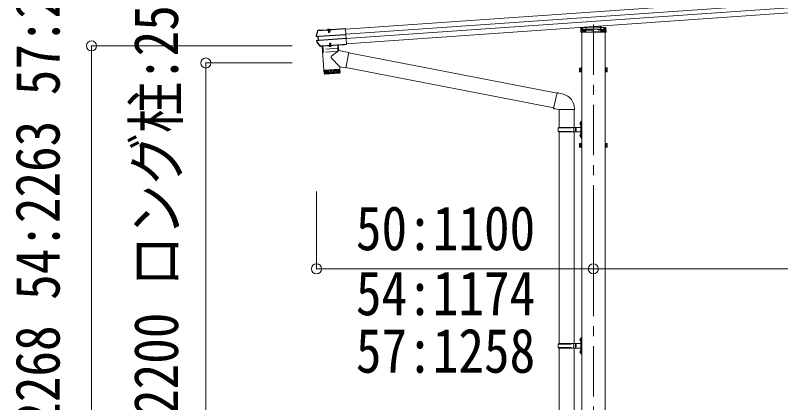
# Model space of a CAD drawing. Units: millimetres at full size, sheet at 1:40; details may follow other scales. Extents: x -11243 to 11243, y -7760 to 7760.
# Drawn here: x 799 to 3840, y -2683 to -1142 of the extents above; entities that cross this region are included whole.
import ezdxf
from ezdxf.enums import TextEntityAlignment as Align

# ---------------------------------------------------------------- set-up
doc = ezdxf.new("R2010")
doc.units = ezdxf.units.MM
doc.header["$LTSCALE"] = 40
doc.header["$PDMODE"] = 32
doc.header["$PDSIZE"] = 40
doc.linetypes.add('CHAIN1', pattern=[8, 5, -1, 1, -1])
doc.linetypes.add('DASHED1', pattern=[1.8, 1.2, -0.6])
for name, color, linetype, lineweight in [('0-1_本体', 5, 'CHAIN1', 9), ('0-3_ELV2', 4, 'Continuous', 9), ('0-6_OTH_LINE', 6, 'Continuous', 9), ('0-9_OUTLINE', 7, 'Continuous', 9), ('0-E_DET2', 7, 'Continuous', 18)]:
    doc.layers.add(name, color=color, linetype=linetype, lineweight=lineweight)
doc.styles.add('ＭＳ ゴシック', font='')
doc.styles.get('ＭＳ ゴシック').set_extended_font_data('MS Gothic')

msp = doc.modelspace()

# ---------------------------------------------------------------- linework, layer by layer
at = {"layer": '0-1_本体'}
msp.add_line((3096.08, -1178.38), (3096.08, -3577.66), dxfattribs=at)
at = {"layer": '0-3_ELV2'}
for p, q in [((6973.29, -857.39), (2110.73, -1197.41)), ((6974.71, -877.7), (2112.15, -1217.73)), ((6975.92, -894.94), (2113.36, -1234.96)), ((6977.34, -915.25), (2114.78, -1255.27)), ((3125.9, -1184.6), (3126.18, -1189.23)), ((2002.37, -1201.8), (2002.18, -1201.94)), ((2002.18, -1201.94), (2002.29, -1203.41)), ((2002.29, -1203.41), (2002.41, -1203.33)), ((2002.61, -1201.78), (2002.37, -1201.8)), ((2002.48, -1203.29), (2002.37, -1201.8)), ((2002.41, -1203.33), (2002.48, -1203.29)), ((2002.48, -1203.29), (2038.09, -1200.8)), ((2002.61, -1201.78), (2037.99, -1199.3)), ((2036.8, -1201.01), (2036.94, -1202.98)), ((2053.9, -1201.79), (2036.94, -1202.98)), ((2038.09, -1200.8), (2037.99, -1199.3)), ((2038.23, -1200.1), (2037.99, -1199.3)), ((2038.16, -1201.39), (2038.13, -1200.92)), ((2052.47, -1200.39), (2038.16, -1201.39)), ((2052.22, -1199.25), (2038.25, -1200.23)), ((2038.25, -1200.23), (2038.33, -1201.37)), ((2039.38, -1200.15), (2039.37, -1199.95)), ((2050.65, -1199.91), (2039.97, -1200.66)), ((2042.32, -1201.1), (2042.43, -1202.59)), ((2042.91, -1201.85), (2043.05, -1201.34)), ((2042.91, -1201.85), (2047.9, -1201.51)), ((2042.91, -1201.85), (2043.39, -1208.74)), ((2043.34, -1201.82), (2043.25, -1201.33)), ((2043.34, -1201.82), (2043.89, -1209.62)), ((2043.39, -1208.74), (2048.38, -1208.39)), ((2047.47, -1201.54), (2047.49, -1201.03)), ((2047.47, -1201.54), (2048.01, -1209.34)), ((2047.9, -1201.51), (2047.7, -1201.02)), ((2047.7, -1210.14), (2048.38, -1208.39)), ((2047.9, -1201.51), (2048.38, -1208.39)), ((2048.41, -1202.17), (2048.31, -1200.68)), ((2049.96, -1200.86), (2049.9, -1199.96)), ((2051.16, -1199.33), (2051.14, -1199.13)), ((2052.35, -1198.3), (2052.22, -1199.12)), ((2052.22, -1199.25), (2052.3, -1200.4)), ((2052.35, -1198.3), (2110.51, -1194.23)), ((2052.46, -1199.8), (2052.35, -1198.3)), ((2052.44, -1199.92), (2052.46, -1199.8)), ((2053.76, -1199.83), (2052.44, -1199.92)), ((2052.44, -1199.92), (2052.47, -1200.39)), ((2052.46, -1199.8), (2110.61, -1195.73)), ((2053.76, -1199.83), (2053.9, -1201.79)), ((2110.51, -1194.23), (2115.02, -1258.67)), ((3047.14, -1199.02), (3096.08, -1195.6)), ((3047.66, -1190.51), (3096.08, -1187.13)), ((3049.58, -4031.8), (3049.58, -1209.53)), ((3096.08, -1187.13), (3144.49, -1190.51)), ((3096.08, -1187.13), (3096.08, -1188.07)), ((3096.08, -1195.6), (3145.01, -1199.02)), ((3096.08, -1195.6), (3096.08, -1196.54)), ((3142.58, -4031.8), (3142.58, -1209.53)), ((3145.42, -1191.45), (3146.53, -1209.53)), ((2001.24, -1227.18), (1996.49, -1226.61)), ((2002.66, -1225.84), (1996.67, -1225.12)), ((1998.01, -1243.74), (2003.8, -1242.17)), ((2002.16, -1227.12), (2001.24, -1227.18)), ((2003.13, -1240.98), (2002.21, -1241.05)), ((2003.57, -1225.78), (2002.66, -1225.84)), ((2003.8, -1242.17), (2002.66, -1225.84)), ((2002.88, -1227.18), (2003.41, -1227.14)), ((2004.71, -1242.11), (2003.8, -1242.17)), ((2004.35, -1240.79), (2003.82, -1240.83)), ((2004.18, -1225.79), (2003.95, -1225.81)), ((2112.19, -1218.19), (2005.06, -1225.68)), ((2005.06, -1242.03), (2005.29, -1242.01)), ((2005.15, -1226.91), (2112.27, -1219.42)), ((2006.12, -1240.78), (2113.24, -1233.28)), ((2006.2, -1242.01), (2113.33, -1234.52)), ((2011.24, -1264.42), (2011.96, -1264.37)), ((2011.61, -1265.9), (2012.07, -1265.87)), ((2011.96, -1264.37), (2012.07, -1265.87)), ((2018.23, -1265.07), (2012.24, -1265.49)), ((2018.12, -1263.57), (2018.23, -1265.07)), ((2018.22, -1264.53), (2018.23, -1264.53)), ((2018.45, -1265.43), (2018.23, -1265.07)), ((2018.35, -1263.93), (2099.75, -1258.23)), ((2018.35, -1263.93), (2018.45, -1265.43)), ((2018.45, -1265.43), (2099.85, -1259.73)), ((2018.79, -1265.39), (2082.63, -1260.93)), ((2044.84, -1263.82), (2044.82, -1263.57)), ((2056.61, -1263), (2044.84, -1263.82)), ((2048.31, -1253.3), (2047.63, -1255.06)), ((2052.62, -1254.71), (2047.63, -1255.06)), ((2047.97, -1259.86), (2047.63, -1255.06)), ((2048.4, -1259.73), (2048, -1254.11)), ((2051.71, -1253.07), (2048.31, -1253.3)), ((2052.62, -1254.71), (2051.71, -1253.07)), ((2052.52, -1259.44), (2052.13, -1253.82)), ((2052.96, -1259.51), (2052.62, -1254.71)), ((2056.61, -1263), (2056.59, -1262.75)), ((2099.75, -1258.23), (2099.85, -1259.73)), ((2100.03, -1259.35), (2099.85, -1259.73)), ((2099.92, -1257.85), (2100.03, -1259.35)), ((2106.01, -1258.93), (2100.03, -1259.35)), ((2105.91, -1257.44), (2106.01, -1258.93)), ((2106.24, -1259.29), (2106.01, -1258.93)), ((2106.13, -1257.79), (2114.91, -1257.17)), ((2106.13, -1257.79), (2106.24, -1259.29)), ((2106.24, -1259.29), (2115.02, -1258.67)), ((2107.43, -1257.7), (2107.53, -1259.2)), ((2107.51, -1258.8), (2114.99, -1258.28)), ((3040.88, -1352.8), (3041.46, -1351.8)), ((3040.88, -1352.8), (3040.88, -1365.8)), ((3040.88, -1365.8), (3041.46, -1366.81)), ((3046.38, -1351.8), (3041.46, -1351.8)), ((3046.38, -1355.55), (3041.46, -1355.55)), ((3046.38, -1363.06), (3041.46, -1363.06)), ((3046.38, -1366.81), (3041.46, -1366.81)), ((3046.37, -1359.6), (3047.98, -1359.6)), ((3046.38, -1351.6), (3046.38, -1366.61)), ((3047.98, -1352.05), (3046.38, -1352.05)), ((3046.38, -1358.6), (3047.98, -1358.6)), ((3046.38, -1366.15), (3047.98, -1366.15)), ((3144.18, -1352.05), (3145.78, -1352.05)), ((3145.78, -1358.6), (3144.18, -1358.6)), ((3145.79, -1359.6), (3144.18, -1359.6)), ((3145.78, -1366.15), (3144.18, -1366.15)), ((3145.78, -1351.6), (3145.78, -1366.61)), ((3145.78, -1351.6), (3150.7, -1351.6)), ((3145.78, -1355.35), (3150.7, -1355.35)), ((3145.78, -1362.86), (3150.7, -1362.86)), ((3145.78, -1366.61), (3150.7, -1366.61)), ((3151.28, -1352.6), (3150.7, -1351.6)), ((3151.28, -1365.6), (3150.7, -1366.61)), ((3151.28, -1352.6), (3151.28, -1365.6)), ((3040.88, -1652.8), (3041.46, -1651.8)), ((3040.88, -1652.8), (3040.88, -1665.8)), ((3040.88, -1665.8), (3041.46, -1666.81)), ((3046.38, -1651.8), (3041.46, -1651.8)), ((3046.38, -1655.55), (3041.46, -1655.55)), ((3046.38, -1663.06), (3041.46, -1663.06)), ((3046.38, -1666.81), (3041.46, -1666.81)), ((3046.37, -1659.6), (3047.98, -1659.6)), ((3046.38, -1651.6), (3046.38, -1666.61)), ((3047.98, -1652.05), (3046.38, -1652.05)), ((3046.38, -1658.6), (3047.98, -1658.6)), ((3046.38, -1666.15), (3047.98, -1666.15)), ((3144.18, -1652.05), (3145.78, -1652.05)), ((3145.78, -1658.6), (3144.18, -1658.6)), ((3145.79, -1659.6), (3144.18, -1659.6)), ((3145.78, -1666.15), (3144.18, -1666.15)), ((3145.78, -1651.6), (3145.78, -1666.61)), ((3145.78, -1651.6), (3150.7, -1651.6)), ((3145.78, -1655.35), (3150.7, -1655.35)), ((3145.78, -1662.86), (3150.7, -1662.86)), ((3145.78, -1666.61), (3150.7, -1666.61)), ((3151.28, -1652.6), (3150.7, -1651.6)), ((3151.28, -1665.6), (3150.7, -1666.61)), ((3151.28, -1652.6), (3151.28, -1665.6))]:
    msp.add_line(p, q, dxfattribs=at)
at = {"layer": '0-3_ELV2', "linetype": 'DASHED1'}
for p, q in [((3123.9, -1184.73), (3125.42, -1209.53)), ((2040.59, -1200.04), (2040.52, -1200.29)), ((2040.64, -1199.51), (2049.82, -1198.86)), ((2040.72, -1200.6), (2040.64, -1199.51)), ((2042.71, -1197.13), (2044.11, -1199.5)), ((2043.05, -1201.34), (2043.15, -1200.95)), ((2043.15, -1200.95), (2043.07, -1199.84)), ((2043.23, -1201.33), (2043.09, -1199.34)), ((2043.25, -1201.33), (2043.13, -1200.74)), ((2045.29, -1200.03), (2044.11, -1199.5)), ((2045.29, -1200.03), (2046.39, -1199.34)), ((2047.44, -1196.8), (2046.39, -1199.34)), ((2047.52, -1201.03), (2047.38, -1199.04)), ((2047.54, -1200.64), (2047.46, -1199.53)), ((2047.49, -1201.03), (2047.52, -1200.43)), ((2047.7, -1201.02), (2047.54, -1200.64)), ((2049.9, -1199.96), (2049.82, -1198.86)), ((2049.95, -1199.38), (2050.05, -1199.62)), ((3047.21, -1199.03), (3144.95, -1199.03)), ((3049.68, -1192.38), (3048.63, -1209.53)), ((3049.1, -1201.83), (3054.08, -1201.83)), ((3049.15, -1201.03), (3143, -1201.03)), ((3096.08, -1197.6), (3049.16, -1200.88)), ((3096.08, -1189.13), (3049.68, -1192.38)), ((3052.88, -1192.16), (3052.88, -1205.8)), ((3052.88, -1205.8), (3053.88, -1207.53)), ((3138.28, -1207.53), (3053.88, -1207.53)), ((3054.08, -1192.07), (3054.08, -1207.53)), ((3055.58, -1200.44), (3055.58, -1207.53)), ((3058.68, -1201.03), (3058.68, -1207.53)), ((3058.81, -1201.03), (3058.81, -1207.53)), ((3059.08, -1200.19), (3059.08, -1207.53)), ((3059.08, -1205.8), (3062.08, -1205.8)), ((3062.08, -1199.98), (3062.08, -1207.53)), ((3065.32, -1199.97), (3066.01, -1188.78)), ((3068.02, -1188.64), (3066.74, -1209.53)), ((3070.08, -1199.03), (3070.08, -1201.03)), ((3074.58, -1201.83), (3074.58, -1199.11)), ((3076.08, -1201.83), (3074.58, -1201.83)), ((3076.08, -1199), (3076.08, -1201.83)), ((3142.47, -1192.38), (3096.08, -1189.13)), ((3142.99, -1200.88), (3096.08, -1197.6)), ((3116.08, -1201.83), (3116.08, -1199)), ((3116.08, -1201.83), (3117.58, -1201.83)), ((3117.58, -1199.11), (3117.58, -1201.83)), ((3122.08, -1201.03), (3122.08, -1199.03)), ((3126.18, -1189.23), (3126.84, -1199.97)), ((3130.08, -1199.98), (3130.08, -1207.53)), ((3130.08, -1205.8), (3133.08, -1205.8)), ((3133.08, -1200.19), (3133.08, -1207.53)), ((3133.35, -1201.03), (3133.35, -1207.53)), ((3133.48, -1201.03), (3133.48, -1207.53)), ((3136.58, -1200.44), (3136.58, -1207.53)), ((3138.08, -1192.07), (3138.08, -1207.53)), ((3138.08, -1201.83), (3143.05, -1201.83)), ((3138.28, -1207.53), (3139.28, -1205.8)), ((3139.28, -1192.16), (3139.28, -1205.8)), ((3143.52, -1209.53), (3142.47, -1192.38)), ((2048.39, -1265.91), (2049.56, -1263.11)), ((2050.66, -1262.42), (2049.56, -1263.11)), ((2050.66, -1262.42), (2051.84, -1262.95)), ((2053.38, -1265.56), (2051.84, -1262.95))]:
    msp.add_line(p, q, dxfattribs=at)
at = {"layer": '0-3_ELV2'}
for points in [[(1995.58, -1223.48), (1998.4, -1213.82), (2001.41, -1204.21)], [(2038.09, -1200.8), (2038.13, -1200.92), (2036.8, -1201.01)], [(2049.96, -1200.86), (2040.78, -1201.5), (2040.72, -1200.6)], [(2043.39, -1208.74), (2044.31, -1210.38), (2047.7, -1210.14)], [(3146.53, -1209.53), (3045.63, -1209.53), (3046.73, -1191.45)], [(2010.2, -1263.94), (2003.64, -1254.91), (1997.28, -1245.73)], [(1997.62, -1242.29), (2002.21, -1241.05), (2001.24, -1227.18)], [(2018.35, -1263.93), (2018.12, -1263.57), (2012.14, -1263.99), (2011.96, -1264.37)], [(2012.14, -1263.99), (2012.24, -1265.49), (2012.07, -1265.87)], [(2083.06, -1259.9), (2082.99, -1258.9), (2018.15, -1263.43), (2018.22, -1264.43)], [(2106.13, -1257.79), (2105.91, -1257.44), (2099.92, -1257.85), (2099.75, -1258.23)], [(3049.58, -1350.6), (3047.98, -1350.6), (3047.98, -1367.6), (3049.58, -1367.6)], [(3142.58, -1350.6), (3144.18, -1350.6), (3144.18, -1367.6), (3142.58, -1367.6)], [(3049.58, -1650.6), (3047.98, -1650.6), (3047.98, -1667.6), (3049.58, -1667.6)], [(3142.58, -1650.6), (3144.18, -1650.6), (3144.18, -1667.6), (3142.58, -1667.6)]]:
    msp.add_lwpolyline(points, dxfattribs=at)
for centre, radius, start, end in [((2477.43, -1358.81), 502, 162.04537, 164.31277), ((2002.91, -1205.04), 3.19, 103.22631, 162.05142), ((2002.55, -1204.58), 1.2, 102.71221, 162.01357), ((2039.92, -1199.91), 0.55, 142.43917, 184), ((2039.93, -1200.11), 0.545, 184, 274), ((2045.59, -1204.27), 7.7, 45.56083, 142.43917), ((2050.61, -1199.37), 0.545, 274, 4), ((2050.59, -1199.17), 0.55, 4, 45.56083), ((3047.21, -1200.02), 1, 94, 176.5), ((3047.73, -1191.51), 1, 94, 176.5), ((3144.42, -1191.51), 1, 3.5, 86), ((3144.94, -1200.02), 1, 3.5, 86), ((1996.83, -1223.83), 2.8, 164.31277, 263.16971), ((1996.83, -1223.83), 1.3, 164.24366, 263.03582), ((1998.35, -1245), 2.8, 105.16971, 214.06629), ((2411.88, -965.37), 502, 214.06629, 216.59248), ((1998.35, -1245), 1.3, 105.30295, 214.13631), ((2011.39, -1262.72), 3.19, 216.58984, 274.01289), ((2011.16, -1263.23), 1.2, 216.62025, 274.01295), ((2019.21, -1264.36), 1, 184, 274), ((2050.38, -1258.47), 7.7, 223.98312, 324.01688), ((2082.06, -1259.97), 1, 274, 4), ((3044.2, -1353.67), 3.32, 145.61575, 214.38425), ((3053.3, -1359.3), 12.42, 162.41205, 197.58795), ((3044.2, -1364.93), 3.32, 145.61575, 214.38425), ((3147.96, -1353.47), 3.32, 325.61575, 34.38425), ((3138.86, -1359.1), 12.42, 342.41205, 17.58795), ((3147.96, -1364.73), 3.32, 325.61575, 34.38425), ((3044.2, -1653.67), 3.32, 145.61575, 214.38425), ((3053.3, -1659.3), 12.42, 162.41205, 197.58795), ((3044.2, -1664.93), 3.32, 145.61575, 214.38425), ((3147.96, -1653.47), 3.32, 325.61575, 34.38425), ((3138.86, -1659.1), 12.42, 342.41205, 17.58795), ((3147.96, -1664.73), 3.32, 325.61575, 34.38425)]:
    msp.add_arc(centre, radius, start, end, dxfattribs=at)
at = {"layer": '0-3_ELV2', "linetype": 'DASHED1'}
for centre, radius, start, end in [((2040.04, -1200.15), 0.5, 274, 344), ((2041.36, -1200.26), 0.8, 94, 164), ((2042.57, -1199.87), 0.5, 4, 94), ((2047.96, -1199.5), 0.5, 94, 184), ((2049.22, -1199.71), 0.8, 24, 94), ((2050.51, -1199.42), 0.5, 204, 274), ((3047.21, -1200.03), 1, 90, 176.5), ((3144.95, -1200.03), 1, 3.5, 90)]:
    msp.add_arc(centre, radius, start, end, dxfattribs=at)
at = {"layer": '0-3_ELV2'}
for centre, major_axis, ratio, start_param, end_param in [((2038.45, -1203.28), (-0.22, 3.19), 0.014286, 5.9883828, 6.2220988), ((2052.45, -1202.31), (-0.22, 3.19), 0.014286, 0.0610865, 0.2948025), ((2005.19, -1227.48), (3.03, -0.36), 0.014525, 2.4375911, 3.0658321), ((2006.08, -1240.18), (2.95, 0.8), 0.014957, 3.2171785, 3.8372566), ((2005.19, -1227.49), (2.99, 0.21), 0.19438, 1.5707963, 2.1939282), ((2005.08, -1225.96), (1.52, -0.18), 0.014525, 2.4126357, 3.0658321), ((2005.08, -1225.97), (1.5, 0.1), 0.19438, 1.5707963, 2.2034964), ((2006.08, -1240.19), (2.99, 0.21), 0.19438, 4.0848352, 4.712389), ((2006.18, -1241.71), (1.48, 0.4), 0.014957, 3.2171785, 3.8435615), ((2006.18, -1241.72), (1.5, 0.1), 0.19438, 4.0561004, 4.712389)]:
    msp.add_ellipse(centre, major_axis=major_axis, ratio=ratio, start_param=start_param, end_param=end_param, dxfattribs=at)
at = {"layer": '0-6_OTH_LINE'}
for p, q in [((1996.03, -2150.76), (1996.03, -1842.41)), ((3095.98, -2150.76), (3095.98, -1842.41)), ((1996.03, -2150.76), (3095.98, -2150.76)), ((3095.98, -2150.76), (5995.98, -2150.76))]:
    msp.add_line(p, q, dxfattribs=at)
for p in [(1996.03, -2150.76), (3095.98, -2150.76)]:
    msp.add_point(p, dxfattribs=at)
at = {"layer": '0-9_OUTLINE'}
for p, q in [((2018.72, -1265.4), (2025.35, -1360.17)), ((2082.56, -1260.93), (2084.02, -1281.74)), ((2084.02, -1281.74), (2055.72, -1305.2)), ((2124.77, -1289.66), (2084.02, -1281.74)), ((2124.77, -1289.66), (2112.72, -1351.7)), ((2952.15, -1452.12), (2124.47, -1291.24)), ((2088.58, -1347.01), (2055.31, -1312.52)), ((2025.35, -1360.17), (2089.19, -1355.7)), ((2089.26, -1356.7), (2025.42, -1361.16)), ((2025.42, -1361.16), (2026.55, -1374.17)), ((2027.13, -1375.7), (2026.11, -1361.12)), ((2027.34, -1361.03), (2028.39, -1375.99)), ((2030.2, -1375.87), (2029.15, -1360.9)), ((2029.84, -1359.85), (2029.92, -1360.85)), ((2031.51, -1360.74), (2032.56, -1375.7)), ((2035.42, -1375.5), (2034.38, -1360.54)), ((2038.73, -1375.27), (2037.69, -1360.31)), ((2041.38, -1360.05), (2042.42, -1375.01)), ((2045.38, -1359.77), (2046.43, -1374.73)), ((2049.62, -1359.47), (2050.66, -1374.44)), ((2054, -1359.17), (2055.05, -1374.13)), ((2058.45, -1358.85), (2059.5, -1373.82)), ((2062.88, -1358.54), (2063.93, -1373.51)), ((2067.2, -1358.24), (2068.25, -1373.21)), ((2071.33, -1357.95), (2072.38, -1372.92)), ((2075.19, -1357.68), (2076.24, -1372.65)), ((2078.7, -1357.44), (2079.74, -1372.4)), ((2081.79, -1357.22), (2082.84, -1372.19)), ((2084.41, -1357.04), (2085.46, -1372)), ((2084.7, -1356.02), (2084.75, -1357.02)), ((2086.5, -1356.89), (2087.55, -1371.86)), ((2088.02, -1356.79), (2089.07, -1371.75)), ((2088.58, -1347.01), (2089.19, -1355.7)), ((2088.58, -1347.01), (2112.72, -1351.7)), ((2089.94, -1369.74), (2089.26, -1356.7)), ((2938.55, -1510.6), (2113.02, -1350.13)), ((2026.55, -1374.12), (2089.94, -1369.68)), ((2087.16, -1372.89), (2029.75, -1376.9)), ((2952.51, -1450.56), (2938.15, -1512.31)), ((2952.51, -1450.56), (2976.83, -1456.37)), ((2938.15, -1512.31), (2958.24, -1516.86)), ((2938.15, -1512.31), (2942.15, -1514.99)), ((2943.03, -1513.42), (2942.15, -1514.99)), ((2958.24, -1516.86), (3020.97, -1516.86)), ((2959.6, -1516.86), (2959.6, -1587.86)), ((3019.6, -1516.86), (3019.6, -1587.86)), ((3020.97, -1512.69), (3020.97, -1516.86)), ((3043.28, -1570.71), (3045.32, -1571.71)), ((3044.55, -1568.71), (3045.18, -1568.71)), ((3044.55, -1568.71), (3044.55, -1577.01)), ((3044.55, -1577.01), (3045.18, -1577.01)), ((3045.18, -1568.71), (3045.58, -1569.11)), ((3045.32, -1571.71), (3045.93, -1572.86)), ((3045.58, -1564.86), (3048.58, -1563.36)), ((3045.58, -1564.86), (3045.58, -1628.86)), ((3048.58, -1563.36), (3048.58, -1630.36)), ((3048.58, -1563.36), (3049.58, -1563.36)), ((2956.61, -1589.86), (3006.94, -1589.86)), ((2956.61, -1603.86), (3006.94, -1603.86)), ((2957.61, -1587.86), (3043.61, -1587.86)), ((2957.61, -1587.86), (2957.61, -1589.86)), ((2957.61, -1605.86), (2957.61, -1603.86)), ((2957.61, -1605.86), (3043.61, -1605.86)), ((2959.59, -1605.86), (2959.59, -2447.83)), ((3016.61, -1587.86), (3016.61, -1592.36)), ((3016.61, -1592.36), (3018.61, -1592.36)), ((3016.61, -1605.86), (3016.61, -1601.36)), ((3016.61, -1601.36), (3018.61, -1601.36)), ((3018.61, -1592.36), (3018.61, -1601.36)), ((3019.59, -1605.86), (3019.59, -2447.83)), ((3024.58, -1587.86), (3024.58, -1605.86)), ((3024.58, -1592.36), (3027.58, -1592.36)), ((3024.58, -1601.36), (3027.58, -1601.36)), ((3027.58, -1592.36), (3027.58, -1601.36)), ((3043.28, -1618.71), (3045.32, -1619.71)), ((3044.55, -1616.71), (3045.18, -1616.71)), ((3044.55, -1616.71), (3044.55, -1625.01)), ((3044.55, -1625.01), (3045.18, -1625.01)), ((3045.18, -1616.71), (3045.18, -1625.01)), ((3045.18, -1616.71), (3045.58, -1617.11)), ((3045.18, -1625.01), (3045.58, -1624.61)), ((3045.32, -1619.71), (3045.93, -1620.86)), ((3045.58, -1628.86), (3048.58, -1630.36)), ((3048.58, -1630.36), (3049.58, -1630.36)), ((3043.28, -2430.68), (3045.33, -2431.68)), ((3044.55, -2428.68), (3045.18, -2428.68)), ((3044.55, -2428.68), (3044.55, -2436.98)), ((3045.18, -2428.68), (3045.58, -2429.08)), ((3045.33, -2431.68), (3045.94, -2432.83)), ((3045.58, -2424.83), (3048.58, -2423.33)), ((3045.58, -2424.83), (3045.58, -2488.83)), ((3048.58, -2423.33), (3048.58, -2490.33)), ((3048.58, -2423.33), (3049.58, -2423.33)), ((3049.58, -2423.33), (3049.58, -2490.33)), ((2956.61, -2449.83), (3006.94, -2449.83)), ((2957.61, -2447.83), (3043.61, -2447.83)), ((2957.61, -2447.83), (2957.61, -2449.83)), ((3016.61, -2447.83), (3016.61, -2452.33)), ((3016.61, -2452.33), (3018.61, -2452.33)), ((3016.61, -2465.83), (3016.61, -2461.33)), ((3016.61, -2461.33), (3018.61, -2461.33)), ((3018.61, -2452.33), (3018.61, -2461.33)), ((3024.58, -2447.83), (3024.58, -2465.83)), ((3024.58, -2452.33), (3027.58, -2452.33)), ((3024.58, -2461.33), (3027.58, -2461.33)), ((3027.58, -2452.33), (3027.58, -2461.33)), ((3044.55, -2436.98), (3045.18, -2436.98)), ((2956.61, -2463.83), (3006.94, -2463.83)), ((2957.61, -2465.83), (2957.61, -2463.83)), ((2957.61, -2465.83), (3043.61, -2465.83)), ((2959.59, -2465.83), (2959.59, -3307.8)), ((3019.59, -2465.83), (3019.59, -3307.8)), ((3043.28, -2478.68), (3045.33, -2479.68)), ((3044.55, -2476.68), (3045.18, -2476.68)), ((3044.55, -2476.68), (3044.55, -2484.98)), ((3044.55, -2484.98), (3045.18, -2484.98)), ((3045.18, -2476.68), (3045.18, -2484.98)), ((3045.18, -2476.68), (3045.58, -2477.08)), ((3045.18, -2484.98), (3045.58, -2484.58)), ((3045.33, -2479.68), (3045.94, -2480.83)), ((3045.58, -2488.83), (3048.58, -2490.33)), ((3048.58, -2490.33), (3049.58, -2490.33))]:
    msp.add_line(p, q, dxfattribs=at)
at = {"layer": '0-9_OUTLINE', "linetype": 'DASHED1'}
for p, q in [((2020.93, -1265.24), (2022.07, -1276.71)), ((2080.49, -1273.11), (2022.6, -1277.16)), ((2024.08, -1288.6), (2022.8, -1277.14)), ((2080.48, -1284.66), (2080.16, -1273.13)), ((2080.49, -1261.08), (2080.95, -1272.59)), ((2080.02, -1285.17), (2024.61, -1289.04))]:
    msp.add_line(p, q, dxfattribs=at)
at = {"layer": '0-9_OUTLINE'}
for points in [[(2952.51, -1450.56), (2957.24, -1450.12), (2957.38, -1451.72)], [(3043.28, -1575), (3045.32, -1574.01), (3045.93, -1572.86)], [(3045.18, -1568.71), (3045.18, -1577.01), (3045.58, -1576.61)], [(3043.28, -1623), (3045.32, -1622.01), (3045.93, -1620.86)], [(3043.28, -2434.98), (3045.33, -2433.98), (3045.94, -2432.83)], [(3045.18, -2428.68), (3045.18, -2436.98), (3045.58, -2436.58)], [(3043.28, -2482.98), (3045.33, -2481.98), (3045.94, -2480.83)]]:
    msp.add_lwpolyline(points, dxfattribs=at)
at = {"layer": '0-9_OUTLINE', "linetype": 'DASHED1'}
for centre, start, end in [((2022.57, -1276.66), 185.67065, 274), ((2080.45, -1272.61), 274, 2.32935), ((2024.58, -1288.55), 186.38594, 274), ((2079.98, -1284.67), 274, 1.61406)]:
    msp.add_arc(centre, 0.5, start, end, dxfattribs=at)
at = {"layer": '0-9_OUTLINE'}
for centre, radius, start, end in [((2058.91, -1309.05), 5, 129.65551, 223.97399), ((2029.54, -1373.91), 3, 185, 274.04832), ((2086.95, -1369.89), 3, 274, 3), ((2962.97, -1512.69), 58, 0, 76.56538), ((3048.88, -1572.86), 6, 136.21765, 223.78235), ((3005.36, -1596.86), 49.25, 171.82876, 180.00002), ((3005.36, -1596.86), 49.25, 180.00002, 188.17127), ((3006.94, -1587.86), 2, 270, 359.99998), ((3006.94, -1605.86), 2, 0.00005, 90.00004), ((3043.58, -1585.86), 2, 270, 359.99998), ((3043.58, -1607.86), 2, 0.00005, 90.00004), ((3048.88, -1620.86), 6, 136.21765, 223.78235), ((3048.88, -2432.83), 6, 136.21765, 223.78235), ((3005.36, -2456.83), 49.25, 171.82876, 180.00002), ((3005.36, -2456.83), 49.25, 180.00002, 188.17127), ((3006.94, -2447.83), 2, 270, 359.99998), ((3043.58, -2445.83), 2, 270, 359.99998), ((3006.94, -2465.83), 2, 0.00005, 90.00004), ((3048.88, -2480.83), 6, 136.21765, 223.78235), ((3043.58, -2467.83), 2, 0.00005, 90.00004)]:
    msp.add_arc(centre, radius, start, end, dxfattribs=at)
at = {"layer": '0-E_DET2', "color": 6, "lineweight": 9}
for p, q in [((1101.89, -1263.91), (1899.44, -1263.91)), ((1101.89, -3531.8), (1101.89, -1263.91)), ((1556.19, -3531.8), (1556.19, -1331.8)), ((1556.19, -1331.8), (1899.44, -1331.8))]:
    msp.add_line(p, q, dxfattribs=at)
at = {"layer": '0-E_DET2', "color": 6}
for p in [(1101.89, -1263.91), (1556.19, -1331.8)]:
    msp.add_point(p, dxfattribs=at)

# ---------------------------------------------------------------- texts
at = {"layer": '0-6_OTH_LINE', "color": 7, "style": 'ＭＳ ゴシック', "width": 0.85}
for s, p in [('標準柱:2200 ロング柱:2500 超ロング柱:2800', (1498.7, -3445.9)), ('H1 50:2268 54:2263 57:2257', (1028.02, -3393.62))]:
    msp.add_text(s, height=176, rotation=90, dxfattribs=at).set_placement(p, align=Align.BOTTOM_LEFT)
for s, p in [('50:1100', (2152.53, -2129.42)), ('54:1174', (2152.53, -2387.98)), ('57:1258', (2152.53, -2616.82))]:
    msp.add_text(s, height=176, dxfattribs=at).set_placement(p, align=Align.BOTTOM_LEFT)

doc.saveas('drawing.dxf')
